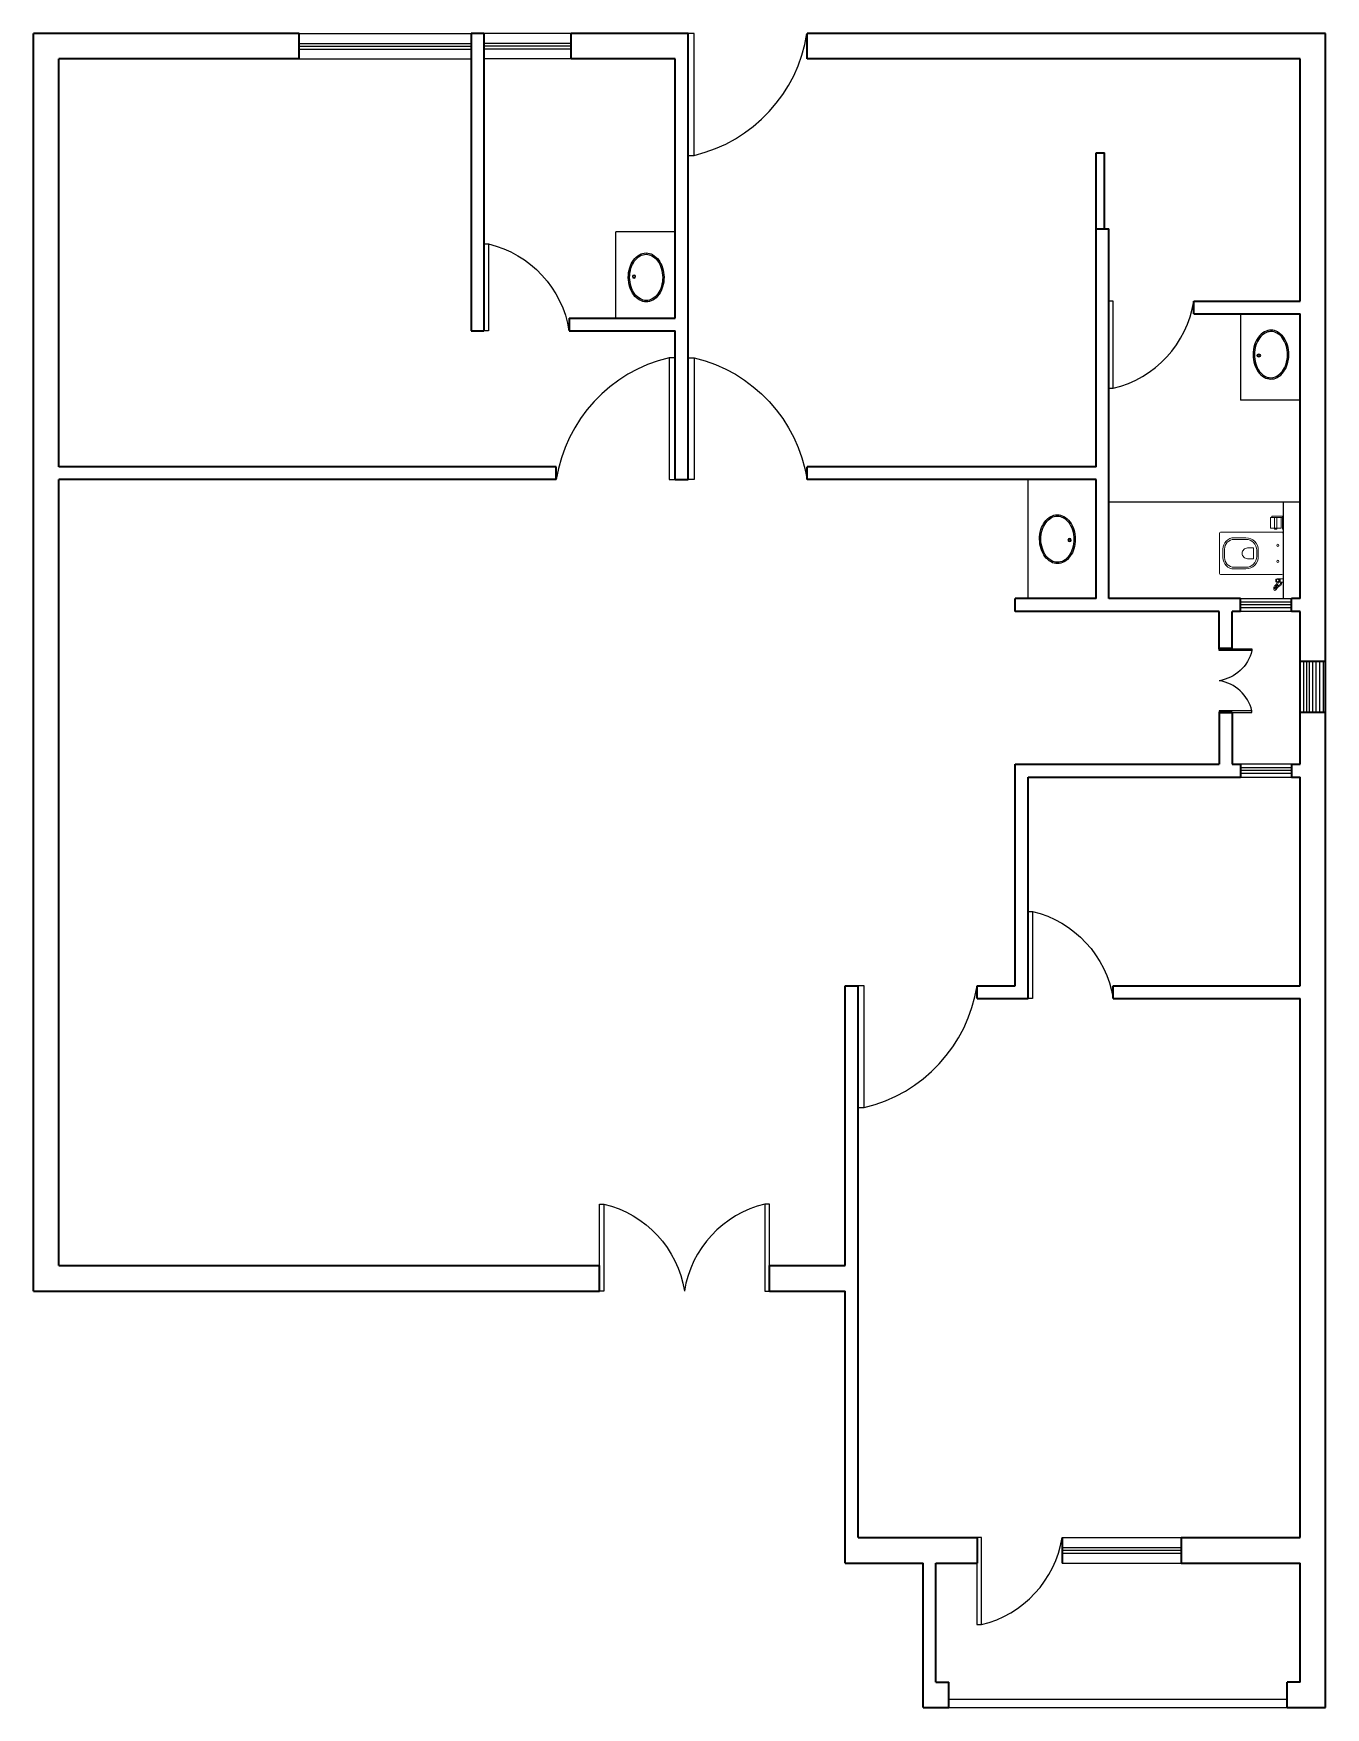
# Model space of a CAD drawing. Header units: millimetres. Extents: x 328 to 784, y 390 to 981.
import ezdxf

# ---------------------------------------------------------------- set-up
doc = ezdxf.new("R2010")
doc.units = ezdxf.units.MM
doc.layers.add('A-FURN-.18', color=8, linetype='Continuous', lineweight=0)
doc.layers.add('WALLS', color=153, linetype='Continuous', lineweight=35)
doc.layers.add('Door', color=4, linetype='Continuous')
doc.layers.add('Window', color=1, linetype='Continuous')

# ---------------------------------------------------------------- blocks, each defined once
blk = doc.blocks.new('DOOR')
at = {"layer": 'Door'}
blk.add_lwpolyline([(-3782.24, -7666.17), (-3782.24, -7702.17), (-3780.39, -7702.17), (-3780.39, -7666.17)], close=True, dxfattribs=at)
blk.add_arc((-3790.57, -7659.35), 44.01, 283.3686, 351.092, dxfattribs=at)
blk = doc.blocks.new('basin2')
for points in [[(278, -206, 0.12976), (261, -133, 0.106426), (201, -63, 0.084431), (116, -18, 0.073534), (7, 0, 0.073534), (-102, -14, 0.084431), (-188, -55, 0.106426), (-251, -122, 0.12976), (-272, -195, 0.12976), (-254, -269, 0.106426), (-194, -339, 0.084431), (-109, -383, 0.073534), (-1, -402, 0.073534), (108, -388, 0.084431), (195, -347, 0.106426), (258, -279, 0.12976)], [(263, -201, 0.119977), (247, -140, 0.106426), (192, -75, 0.084431), (111, -33, 0.073534), (7, -15, 0.073534), (-97, -28, 0.084431), (-180, -67, 0.106426), (-238, -130, 0.12976), (-257, -196, 0.009633), (-257, -201, 0.119977), (-240, -262, 0.106426), (-185, -327, 0.084431), (-104, -369, 0.073534), (0, -387, 0.073534), (104, -373, 0.084431), (187, -334, 0.106426), (245, -272, 0.12976), (263, -206, 0.009633)]]:
    blk.add_lwpolyline(points, format="xyb", close=True)
for radius in [17.8, 12.2]:
    blk.add_circle((-4, -64), radius)
blk = doc.blocks.new('A$C43EB1948')
at = {"layer": 'A-FURN-.18'}
for p, q in [((5.59, 0.38), (5.59, 22.01)), ((5.93, 22.39), (20.21, 22.39)), ((20.55, 22.01), (20.55, 0.38)), ((14.97, 10.42), (11.18, 10.42)), ((22.11, 1.55), (22.11, 0)), ((22.11, 0.95), (23.25, 0.95)), ((22.2, 1.89), (22.2, 2.37)), ((23.25, 1.55), (23.25, 0)), ((0, 0), (23.25, 0)), ((6.58, 0), (5.97, 0)), ((19.56, 0), (6.58, 0)), ((20.18, 0), (19.56, 0))]:
    blk.add_line(p, q, dxfattribs=at)
at = {"layer": 'A-FURN-.18', "elevation": 0}
for points in [[(7.58, 13.07), (7.58, 17.24, -0.414214), (11.56, 21.21), (14.59, 21.21, -0.414214), (18.57, 17.24), (18.57, 13.07, -0.414214), (14.21, 8.71), (11.94, 8.71, -0.414214)], [(8.15, 13.07), (8.15, 17.24, -0.414214), (11.56, 20.65), (14.59, 20.65, -0.414214), (18, 17.24), (18, 13.07, -0.414214), (14.21, 9.28), (11.94, 9.28, -0.414214)], [(11.18, 10.42), (11.18, 12.5, -0.414214), (13.07, 14.4), (13.07, 14.4, -0.414214), (14.97, 12.5), (14.97, 10.42)]]:
    blk.add_lwpolyline(points, format="xyb", close=True, dxfattribs=at)
at = {"layer": 'A-FURN-.18'}
for points in [[(0.38, 0.11), (0.38, 4), (0, 4), (0, 0.11)], [(0, 0.23), (0, 0), (4.55, 0), (4.55, 0.23)], [(4.17, 4.47), (0.38, 4.47), (0.38, 0.68), (4.17, 0.68)], [(0.38, 2.95), (0.38, 2.2), (4.55, 2.2), (4.55, 2.95)], [(23.15, 2.59), (23.15, 2.37), (22.2, 2.37), (22.2, 2.59)]]:
    blk.add_lwpolyline(points, close=True, dxfattribs=at)
for centre, radius in [((10.23, 1.83), 0.379), ((15.91, 1.83), 0.379), ((22.68, 1.89), 0.474)]:
    blk.add_circle(centre, radius, dxfattribs=at)
for centre, radius, start, end in [((5.97, 22.01), 0.379, 95.81207, 180), ((20.18, 22.01), 0.379, 0, 84.18793), ((5.97, 0.38), 0.379, 180, 270), ((20.18, 0.38), 0.379, 270, 0), ((22.68, 1.89), 0.663, 134.41531, 45.58469)]:
    blk.add_arc(centre, radius, start, end, dxfattribs=at)
for points, knots in [([(23.32, 2.07), (23.67, 2.18), (24.3, 2.47), (24.88, 3.51), (26.95, 2.89), (24.82, 2.05), (24.59, 0.66), (23.69, 0.41), (23.25, 0.28)], [16.792242, 16.792242, 16.792242, 16.792242, 45.820204, 71.19732, 103.765689, 143.526782, 177.264624, 210.734117, 210.734117, 210.734117, 210.734117]), ([(25.68, 2.82), (25.67, 2.81), (25.65, 2.8), (25.6, 2.76), (25.57, 2.74), (25.47, 2.67), (25.39, 2.62), (25.24, 2.51), (25.16, 2.46), (25.01, 2.34), (24.93, 2.28), (24.84, 2.19), (24.83, 2.17), (24.79, 2.14), (24.78, 2.12), (24.73, 2.07), (24.7, 2.03), (24.62, 1.93), (24.57, 1.86), (24.49, 1.72), (24.45, 1.66), (24.38, 1.52), (24.35, 1.45), (24.28, 1.32), (24.25, 1.27), (24.2, 1.18), (24.18, 1.15), (24.15, 1.11), (24.14, 1.1), (24.12, 1.08), (24.12, 1.07), (24.09, 1.04), (24.07, 1.02), (24.01, 0.98), (23.97, 0.95), (23.87, 0.89), (23.81, 0.87), (23.69, 0.82), (23.62, 0.79), (23.46, 0.74), (23.35, 0.71), (23.25, 0.68)], [121.443716, 121.443716, 121.443716, 121.443716, 122.913121, 122.913121, 125.851932, 125.851932, 131.329202, 131.329202, 136.806472, 136.806472, 142.283742, 142.283742, 143.561019, 143.561019, 144.838297, 144.838297, 147.392852, 147.392852, 152.501962, 152.501962, 157.611072, 157.611072, 163.583188, 163.583188, 169.555304, 169.555304, 174.227351, 174.227351, 176.461488, 176.461488, 178.042311, 178.042311, 181.92883, 181.92883, 187.911422, 187.911422, 193.894014, 193.894014, 199.876607, 199.876607, 208.142446, 208.142446, 208.142446, 208.142446]), ([(23.3, 1.67), (23.39, 1.69), (23.48, 1.72), (23.72, 1.81), (23.87, 1.87), (24.13, 2.01), (24.24, 2.08), (24.37, 2.18), (24.41, 2.21), (24.46, 2.26), (24.48, 2.28), (24.53, 2.32), (24.55, 2.34), (24.58, 2.38), (24.6, 2.4), (24.66, 2.46), (24.69, 2.49), (24.75, 2.57), (24.78, 2.6), (24.84, 2.66), (24.87, 2.69), (24.92, 2.74), (24.94, 2.76), (24.99, 2.8), (25.01, 2.81), (25.05, 2.84), (25.08, 2.85), (25.11, 2.86), (25.11, 2.86), (25.13, 2.86), (25.13, 2.87), (25.16, 2.87), (25.17, 2.87), (25.23, 2.88), (25.28, 2.88), (25.38, 2.88), (25.43, 2.87), (25.53, 2.86), (25.58, 2.85), (25.65, 2.83), (25.66, 2.82), (25.68, 2.82)], [13.472399, 13.472399, 13.472399, 13.472399, 20.106706, 20.106706, 31.776586, 31.776586, 40.25618, 40.25618, 43.087421, 43.087421, 44.987077, 44.987077, 46.83918, 46.83918, 48.691282, 48.691282, 52.395486, 52.395486, 56.099691, 56.099691, 59.803895, 59.803895, 63.508099, 63.508099, 67.212304, 67.212304, 70.916508, 70.916508, 71.906381, 71.906381, 72.896253, 72.896253, 74.875998, 74.875998, 79.13616, 79.13616, 83.396323, 83.396323, 87.656486, 87.656486, 89.355703, 89.355703, 89.355703, 89.355703])]:
    blk.add_open_spline(points, degree=3, knots=knots, dxfattribs=at)

msp = doc.modelspace()

# ---------------------------------------------------------------- linework, layer by layer
for p, q in [((533.76, 880.79), (533.76, 911.24)), ((554.76, 911.24), (533.76, 911.24)), ((754.26, 882.29), (754.26, 851.85)), ((775.26, 851.85), (754.26, 851.85)), ((679.26, 781.79), (679.26, 823.79)), ((775.26, 815.85), (707.76, 815.85)), ((769.26, 815.85), (769.26, 781.79))]:
    msp.add_line(p, q)
at = {"layer": 'Door'}
msp.add_lwpolyline([(559.26, 981.29), (559.26, 938.27), (561.46, 938.27), (561.46, 981.29)], close=True, dxfattribs=at)
msp.add_arc((549.3, 989.44), 52.59, 283.36859, 351.09196, dxfattribs=at)
at = {"layer": 'WALLS'}
for p, q in [((422.01, 981.29), (328.26, 981.29)), ((328.26, 537.29), (328.26, 981.29)), ((422.01, 972.29), (422.01, 981.29)), ((487.26, 981.29), (482.76, 981.29)), ((482.76, 981.29), (482.76, 876.29)), ((487.26, 981.29), (487.26, 876.29)), ((559.26, 981.29), (518.01, 981.29)), ((518.01, 972.29), (518.01, 981.29)), ((559.26, 823.79), (559.26, 981.29)), ((784.26, 981.29), (601.26, 981.29)), ((601.26, 972.29), (601.26, 981.29)), ((784.26, 390.29), (784.26, 981.29)), ((422.01, 972.29), (337.26, 972.29)), ((337.26, 828.29), (337.26, 972.29)), ((337.26, 948.29), (337.26, 972.29)), ((554.76, 972.29), (518.01, 972.29)), ((554.76, 880.79), (554.76, 972.29)), ((775.26, 972.29), (601.26, 972.29)), ((775.26, 886.79), (775.26, 972.29)), ((703.26, 912.29), (703.26, 939.1)), ((703.26, 939.1), (706.26, 939.1)), ((706.26, 912.29), (706.26, 939.1)), ((703.26, 828.29), (703.26, 912.29)), ((703.26, 912.29), (707.76, 912.29)), ((707.76, 781.79), (707.76, 912.29)), ((737.76, 882.29), (737.76, 886.79)), ((737.76, 886.79), (775.26, 886.79)), ((517.26, 880.79), (517.26, 876.29)), ((517.26, 880.79), (554.76, 880.79)), ((737.76, 882.29), (775.26, 882.29)), ((775.26, 781.79), (775.26, 882.29)), ((482.76, 876.29), (487.26, 876.29)), ((517.26, 876.29), (554.76, 876.29)), ((554.76, 823.79), (554.76, 876.29)), ((512.76, 828.29), (337.26, 828.29)), ((512.76, 823.79), (512.76, 828.29)), ((601.26, 823.79), (601.26, 828.29)), ((703.26, 828.29), (601.26, 828.29)), ((337.26, 546.29), (337.26, 823.79)), ((512.76, 823.79), (337.26, 823.79)), ((554.76, 823.79), (559.26, 823.79)), ((703.26, 823.79), (601.26, 823.79)), ((703.26, 781.79), (703.26, 823.79)), ((674.76, 777.29), (674.76, 781.79)), ((703.26, 781.79), (674.76, 781.79)), ((754.26, 781.79), (707.76, 781.79)), ((754.26, 777.29), (754.26, 781.79)), ((775.26, 781.79), (772.26, 781.79)), ((772.26, 777.29), (772.26, 781.79)), ((746.76, 777.29), (674.76, 777.29)), ((746.76, 764.04), (746.76, 777.29)), ((751.26, 764.04), (751.26, 777.29)), ((754.26, 777.29), (751.26, 777.29)), ((775.26, 777.29), (772.26, 777.29)), ((775.26, 723.29), (775.26, 777.29)), ((775.26, 759.64), (784.26, 759.64)), ((746.76, 741.71), (746.76, 723.29)), ((746.76, 741.71), (750.13, 741.71)), ((746.76, 741.58), (750.13, 741.58)), ((751.26, 741.71), (751.26, 723.29)), ((775.26, 741.64), (784.26, 741.64)), ((674.76, 723.29), (746.76, 723.29)), ((674.76, 645.1), (674.76, 723.29)), ((751.26, 723.29), (754.26, 723.29)), ((754.26, 723.29), (754.26, 718.79)), ((772.26, 723.29), (775.26, 723.29)), ((772.26, 723.29), (772.26, 718.79)), ((679.26, 718.79), (754.26, 718.79)), ((679.26, 640.6), (679.26, 718.79)), ((772.26, 718.79), (775.26, 718.79)), ((775.26, 645.1), (775.26, 718.79)), ((614.76, 645.1), (619.26, 645.1)), ((614.76, 546.29), (614.76, 645.1)), ((619.26, 450.29), (619.26, 645.1)), ((661.26, 645.1), (674.76, 645.1)), ((661.26, 640.6), (661.26, 645.1)), ((709.26, 645.1), (775.26, 645.1)), ((709.26, 640.6), (709.26, 645.1)), ((661.26, 640.6), (679.26, 640.6)), ((709.26, 640.6), (775.26, 640.6)), ((775.26, 450.29), (775.26, 640.6)), ((337.26, 546.29), (528.01, 546.29)), ((528.01, 537.29), (528.01, 546.29)), ((588.01, 546.29), (614.76, 546.29)), ((588.01, 537.29), (588.01, 546.29)), ((328.26, 537.29), (528.01, 537.29)), ((588.01, 537.29), (614.76, 537.29)), ((614.76, 441.29), (614.76, 537.29)), ((619.26, 450.29), (661.26, 450.29)), ((661.26, 450.29), (661.26, 441.29)), ((691.26, 450.29), (691.26, 441.29)), ((733.26, 450.29), (775.26, 450.29)), ((733.26, 450.29), (733.26, 441.29)), ((614.76, 441.29), (642.26, 441.29)), ((642.26, 390.29), (642.26, 441.29)), ((646.76, 441.29), (661.26, 441.29)), ((646.76, 399.29), (646.76, 441.29)), ((733.26, 441.29), (775.26, 441.29)), ((775.26, 399.29), (775.26, 441.29)), ((646.76, 399.29), (651.26, 399.29)), ((651.26, 390.29), (651.26, 399.29)), ((770.76, 390.29), (770.76, 399.29)), ((775.26, 399.29), (770.76, 399.29)), ((642.26, 390.29), (651.26, 390.29)), ((770.76, 390.29), (784.26, 390.29))]:
    msp.add_line(p, q, dxfattribs=at)
at = {"layer": 'WALLS', "lineweight": 50}
for p, q in [((746.76, 764.04), (751.26, 764.04)), ((746.76, 741.71), (751.26, 741.71))]:
    msp.add_line(p, q, dxfattribs=at)
at = {"layer": 'Window'}
for p, q in [((422.01, 981.29), (482.76, 981.29)), ((518.01, 981.29), (487.26, 981.29)), ((422.01, 977.79), (482.76, 977.79)), ((422.01, 976.79), (482.76, 976.79)), ((422.01, 975.79), (482.76, 975.79)), ((518.01, 977.79), (487.26, 977.79)), ((518.01, 976.79), (487.26, 976.79)), ((518.01, 975.79), (487.26, 975.79)), ((422.01, 972.29), (482.76, 972.29)), ((518.01, 972.29), (487.26, 972.29)), ((754.26, 781.79), (772.26, 781.79)), ((772.26, 780.54), (754.26, 780.54)), ((772.26, 779.54), (754.26, 779.54)), ((772.26, 778.54), (754.26, 778.54)), ((772.26, 777.29), (754.26, 777.29)), ((775.26, 759.64), (775.26, 741.64)), ((776.51, 759.64), (776.51, 741.64)), ((777.51, 759.64), (777.51, 741.64)), ((778.51, 759.64), (778.51, 741.64)), ((779.76, 741.64), (779.76, 759.64)), ((781.01, 741.64), (781.01, 759.64)), ((782.26, 741.64), (782.26, 759.64)), ((783.51, 741.64), (783.51, 759.64)), ((772.26, 723.29), (754.26, 723.29)), ((772.26, 722.04), (754.26, 722.04)), ((772.26, 721.04), (754.26, 721.04)), ((772.26, 720.04), (754.26, 720.04)), ((754.26, 718.79), (772.26, 718.79)), ((691.26, 450.29), (733.26, 450.29)), ((691.26, 446.79), (733.26, 446.79)), ((691.26, 445.79), (733.26, 445.79)), ((691.26, 444.79), (733.26, 444.79)), ((691.26, 441.29), (733.26, 441.29)), ((651.26, 393.29), (770.76, 393.29)), ((651.26, 390.29), (770.76, 390.29))]:
    msp.add_line(p, q, dxfattribs=at)

# ---------------------------------------------------------------- block references
at = {"yscale": 0.031361660553783, "zscale": 0.031361660553783}
for p, xscale, rotation in [((538.2, 895.37), -0.031361660553783, 89.1722807946386), ((758.7, 867.72), 0.031361660553783, 90.82771920536135), ((695.94, 802.56), -0.031361660553783, 269.1722807946387)]:
    msp.add_blockref('basin2', p, dxfattribs=dict(at, xscale=xscale, rotation=rotation))
at = {"xscale": -1, "rotation": 90.00000000000001}
msp.add_blockref('A$C43EB1948', (769.26, 810.84), dxfattribs=at)
at = {"layer": 'Door'}
for p, xscale, yscale, zscale, rotation in [((3715.97, -5667.95), -0.8536521891726497, 0.8536521891726497, 0.8536521891726497, 180), ((-3965.44, -8338.15), 1.195113119105515, 1.195113119105515, 1.195113119105515, 180), ((5079.46, -8338.15), -1.195113119105515, 1.195113119105515, 1.195113119105515, 180), ((-1702.72, -444.46), -0.3195182822117975, 0.3195182822117975, 0.3195182822117975, 89.99999999999991), ((-1702.72, 1950.07), 0.3195182822117975, 0.3195182822117975, 0.3195182822117975, 89.99999999999996), ((3907.97, -5903.64), -0.8536521891726497, 0.8536521891726497, 0.8536521891726497, 180), ((3756.72, -6006.95), -0.8536521891730274, 0.8536521891730274, 0.8536521891730274, 180), ((-2640.71, -6006.95), 0.8536521891730274, 0.8536521891730274, 0.8536521891730274, 180)]:
    msp.add_blockref('DOOR', p, dxfattribs=dict(at, xscale=xscale, yscale=yscale, zscale=zscale, rotation=rotation))
for p, xscale, yscale, zscale in [((3936.47, 7431.04), 0.8536521891726497, 0.8536521891726497, 0.8536521891726497), ((5139.46, 9807.04), 1.195113119105515, 1.195113119105515, 1.195113119105515), ((3889.97, 6994.54), 0.8536521891726497, 0.8536521891726497, 0.8536521891726497)]:
    msp.add_blockref('DOOR', p, dxfattribs=dict(at, xscale=xscale, yscale=yscale, zscale=zscale))

doc.saveas('drawing.dxf')
